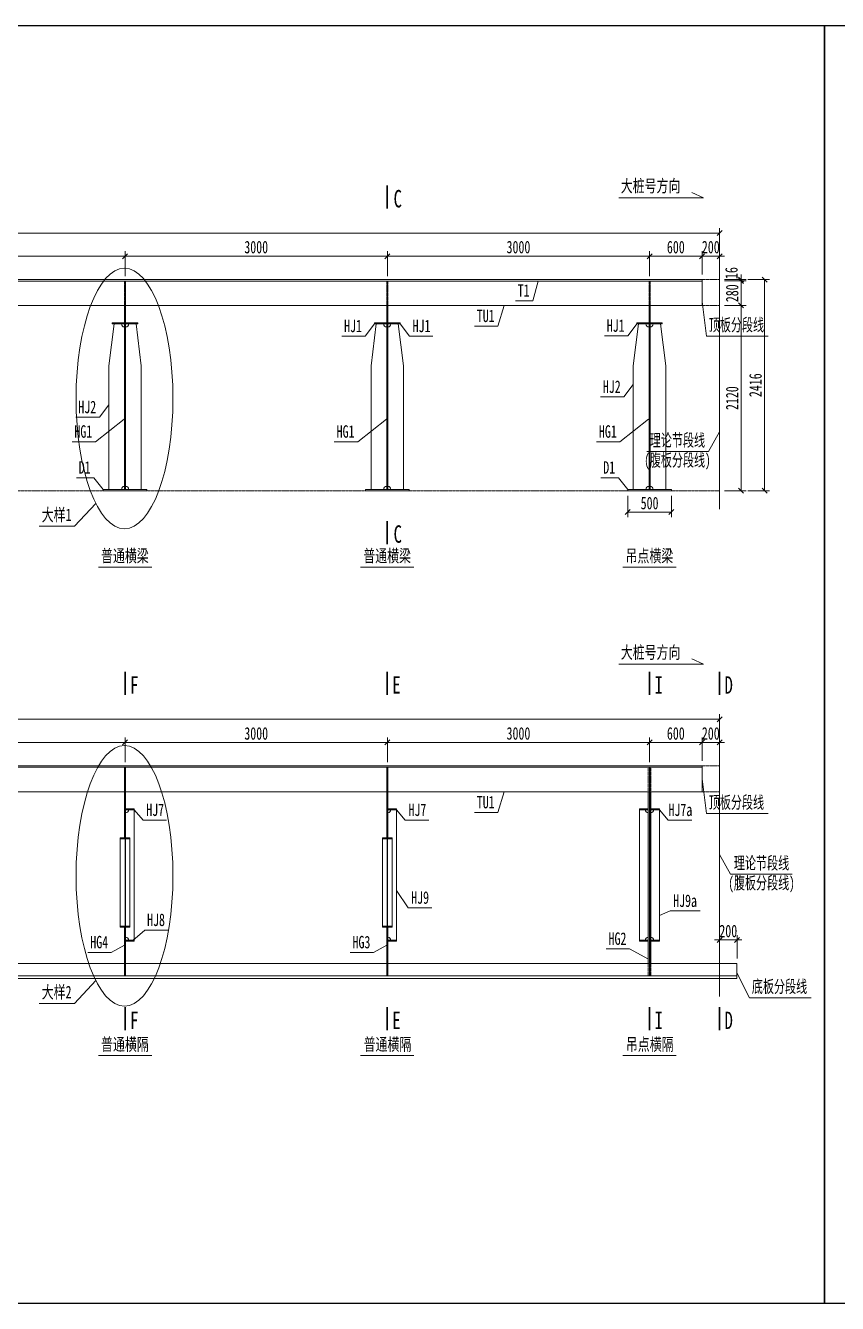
# Model space of a CAD drawing. Header units: millimetres. Extents: x 44597 to 300567, y -113054 to 73044.
# Drawn here: x 60429 to 69716, y -76511 to -61894 of the extents above; entities that cross this region are included whole.
import ezdxf
from ezdxf.enums import TextEntityAlignment as Align

# ---------------------------------------------------------------- set-up
doc = ezdxf.new("R2010")
doc.units = ezdxf.units.MM
doc.linetypes.add('CENTER2', pattern=[28.575, 19.05, -3.175, 3.175, -3.175])
doc.linetypes.add('DASHED', pattern=[0.75, 0.5, -0.25])
doc.layers.get('Defpoints').update_dxf_attribs({"color": 8})
for name, color, linetype, lineweight in [('中心线', 2, 'CENTER2', 15), ('文字', 7, 'Continuous', 15), ('粗线', 3, 'Continuous', 35), ('细实线', 4, 'Continuous', 15), ('虚线', 7, 'DASHED', 13), ('钢板细线', 6, 'Continuous', 15)]:
    doc.layers.add(name, color=color, linetype=linetype, lineweight=lineweight)
doc.styles.add('111', font='', dxfattribs={"width": 0.7})
doc.styles.add('BM_Dim', font='', dxfattribs={"width": 0.85})
doc.styles.get('111').set_extended_font_data('仿宋_GB2312')
doc.styles.get('BM_Dim').set_extended_font_data('仿宋_GB2312')
doc.dimstyles.new('200', dxfattribs={"dimscale": 0, "dimtxt": 2.5, "dimasz": 1, "dimexe": 1, "dimexo": 1, "dimgap": 0.6, "dimtad": 1, "dimdec": 0, "dimdsep": 46, "dimtxsty": '111', "dimblk": 'OBLIQUE', "dimcen": 0, "dimclrd": 4, "dimclre": 4, "dimclrt": 4, "dimadec": 1, "dimazin": 2, "dimtfac": 1, "dimtdec": 0, "dimtix": 1, "dimtmove": 2, "dimatfit": 3, "dimfxl": 4, "dimfxlon": 1, "dimtolj": 1, "dimlwd": -1, "dimlwe": -1, "dimarcsym": 0})

# ---------------------------------------------------------------- blocks, each defined once
blk = doc.blocks.new('普通横隔立面')
at = {"layer": 'Defpoints'}
for p, q in [((56843, -62754), (56843, -65138)), ((56737, -63234), (56837, -63234)), ((56737, -64737), (56837, -64737))]:
    blk.add_line(p, q, dxfattribs=at)
at = {"layer": '虚线', "ltscale": 2}
for p, q in [((56837, -63034), (56837, -62754)), ((56849, -63034), (56849, -62754)), ((56837, -64998), (56837, -65138)), ((56837, -64998), (56837, -65138)), ((56849, -64998), (56849, -65138)), ((56849, -64998), (56849, -65138))]:
    blk.add_line(p, q, dxfattribs=at)
at = {"layer": '钢板细线'}
for p, q in [((56837, -63034), (56837, -63561)), ((56849, -63034), (56849, -63561)), ((56737, -63229), (56837, -63229)), ((56737, -63229), (56737, -63239)), ((56737, -63239), (56837, -63239)), ((56737, -63239), (56737, -64732)), ((56788, -63561), (56898, -63561)), ((56788, -63561), (56788, -64581)), ((56788, -63571), (56898, -63571)), ((56898, -63561), (56898, -64581)), ((56788, -64571), (56898, -64571)), ((56788, -64581), (56898, -64581)), ((56837, -64581), (56837, -64998)), ((56849, -64581), (56849, -64998)), ((56737, -64732), (56837, -64732)), ((56737, -64732), (56737, -64742)), ((56737, -64742), (56837, -64742))]:
    blk.add_line(p, q, dxfattribs=at)
for centre, start, end in [((56837, -63239), 180, 270), ((56837, -64732), 90, 180)]:
    blk.add_arc(centre, 35, start, end, dxfattribs=at)
blk = doc.blocks.new('_Oblique')
at = {"color": 0, "linetype": 'ByBlock', "lineweight": -2}
blk.add_line((-0.5, -0.5), (0.5, 0.5), dxfattribs=at)
blk = doc.blocks.new('*D533')
at = {"layer": 'Defpoints', "color": 0, "transparency": 16777216}
for p in [(67567, -64532), (67567, -64816), (68167, -64800)]:
    blk.add_point(p, dxfattribs=at)
at = {"layer": '细实线', "color": 4, "transparency": 16777216}
for p, q in [((67567, -64759), (67567, -64474)), ((68167, -64532), (67567, -64532)), ((68167, -64743), (68167, -64474))]:
    blk.add_line(p, q, dxfattribs=at)
at = {"layer": '细实线', "color": 4, "transparency": 16777216, "xscale": 57.14285714285715, "yscale": 57.14285714285715, "zscale": 57.14285714285715, "rotation": 180}
blk.add_blockref('_Oblique', (67567, -64532), dxfattribs=at)
at = {"layer": '细实线', "color": 4, "transparency": 16777216, "xscale": 57.14285714285715, "yscale": 57.14285714285715, "zscale": 57.14285714285715}
blk.add_blockref('_Oblique', (68167, -64532), dxfattribs=at)
at = {"layer": '细实线', "color": 4, "transparency": 16777216, "insert": (67867, -64429), "char_height": 142.9, "attachment_point": 5, "style": '111'}
blk.add_mtext('\\A1;600', dxfattribs=at)
blk = doc.blocks.new('*D534')
at = {"layer": 'Defpoints', "color": 0, "transparency": 16777216}
for p in [(64567, -64532), (64567, -64816), (67567, -64816)]:
    blk.add_point(p, dxfattribs=at)
at = {"layer": '细实线', "color": 4, "transparency": 16777216}
for p, q in [((64567, -64759), (64567, -64474)), ((67567, -64532), (64567, -64532)), ((67567, -64759), (67567, -64474))]:
    blk.add_line(p, q, dxfattribs=at)
at = {"layer": '细实线', "color": 4, "transparency": 16777216, "xscale": 57.14285714285715, "yscale": 57.14285714285715, "zscale": 57.14285714285715, "rotation": 180}
blk.add_blockref('_Oblique', (64567, -64532), dxfattribs=at)
at = {"layer": '细实线', "color": 4, "transparency": 16777216, "xscale": 57.14285714285715, "yscale": 57.14285714285715, "zscale": 57.14285714285715}
blk.add_blockref('_Oblique', (67567, -64532), dxfattribs=at)
at = {"layer": '细实线', "color": 4, "transparency": 16777216, "insert": (66067, -64429), "char_height": 142.9, "attachment_point": 5, "style": '111'}
blk.add_mtext('\\A1;3000', dxfattribs=at)
blk = doc.blocks.new('*D535')
at = {"layer": 'Defpoints', "color": 0, "transparency": 16777216}
for p in [(61567, -64532), (61567, -64816), (64567, -64816)]:
    blk.add_point(p, dxfattribs=at)
at = {"layer": '细实线', "color": 4, "transparency": 16777216}
for p, q in [((61567, -64759), (61567, -64474)), ((64567, -64532), (61567, -64532)), ((64567, -64759), (64567, -64474))]:
    blk.add_line(p, q, dxfattribs=at)
at = {"layer": '细实线', "color": 4, "transparency": 16777216, "xscale": 57.14285714285715, "yscale": 57.14285714285715, "zscale": 57.14285714285715, "rotation": 180}
blk.add_blockref('_Oblique', (61567, -64532), dxfattribs=at)
at = {"layer": '细实线', "color": 4, "transparency": 16777216, "xscale": 57.14285714285715, "yscale": 57.14285714285715, "zscale": 57.14285714285715}
blk.add_blockref('_Oblique', (64567, -64532), dxfattribs=at)
at = {"layer": '细实线', "color": 4, "transparency": 16777216, "insert": (63067, -64429), "char_height": 142.9, "attachment_point": 5, "style": '111'}
blk.add_mtext('\\A1;3000', dxfattribs=at)
blk = doc.blocks.new('*D536')
at = {"layer": 'Defpoints', "color": 0, "transparency": 16777216}
for p in [(58567, -64532), (58567, -64816), (61567, -64816)]:
    blk.add_point(p, dxfattribs=at)
at = {"layer": '细实线', "color": 4, "transparency": 16777216}
for p, q in [((58567, -64759), (58567, -64474)), ((61567, -64532), (58567, -64532)), ((61567, -64759), (61567, -64474))]:
    blk.add_line(p, q, dxfattribs=at)
at = {"layer": '细实线', "color": 4, "transparency": 16777216, "xscale": 57.14285714285715, "yscale": 57.14285714285715, "zscale": 57.14285714285715, "rotation": 180}
blk.add_blockref('_Oblique', (58567, -64532), dxfattribs=at)
at = {"layer": '细实线', "color": 4, "transparency": 16777216, "xscale": 57.14285714285715, "yscale": 57.14285714285715, "zscale": 57.14285714285715}
blk.add_blockref('_Oblique', (61567, -64532), dxfattribs=at)
at = {"layer": '细实线', "color": 4, "transparency": 16777216, "insert": (60067, -64429), "char_height": 142.9, "attachment_point": 5, "style": '111'}
blk.add_mtext('\\A1;3000', dxfattribs=at)
blk = doc.blocks.new('*D540')
at = {"layer": 'Defpoints', "color": 0, "transparency": 16777216}
for p in [(48767, -64267), (48767, -64552), (68367, -64536)]:
    blk.add_point(p, dxfattribs=at)
at = {"layer": '细实线', "color": 4, "transparency": 16777216}
for p, q in [((48767, -64494), (48767, -64210)), ((68367, -64267), (48767, -64267)), ((68367, -64478), (68367, -64210))]:
    blk.add_line(p, q, dxfattribs=at)
at = {"layer": '细实线', "color": 4, "transparency": 16777216, "xscale": 57.14285714285715, "yscale": 57.14285714285715, "zscale": 57.14285714285715, "rotation": 180}
blk.add_blockref('_Oblique', (48767, -64267), dxfattribs=at)
at = {"layer": '细实线', "color": 4, "transparency": 16777216, "xscale": 57.14285714285715, "yscale": 57.14285714285715, "zscale": 57.14285714285715}
blk.add_blockref('_Oblique', (68367, -64267), dxfattribs=at)
at = {"layer": '细实线', "color": 4, "transparency": 16777216, "insert": (58567, -64165), "char_height": 142.9, "attachment_point": 5, "style": '111'}
blk.add_mtext('\\A1;19600', dxfattribs=at)
blk = doc.blocks.new('*D541')
at = {"layer": 'Defpoints', "color": 0, "transparency": 16777216}
for p in [(67567, -70094), (67567, -70379), (68167, -70363)]:
    blk.add_point(p, dxfattribs=at)
at = {"layer": '细实线', "color": 4, "transparency": 16777216}
for p, q in [((67567, -70321), (67567, -70037)), ((68167, -70094), (67567, -70094)), ((68167, -70305), (68167, -70037))]:
    blk.add_line(p, q, dxfattribs=at)
at = {"layer": '细实线', "color": 4, "transparency": 16777216, "xscale": 57.14285714285715, "yscale": 57.14285714285715, "zscale": 57.14285714285715, "rotation": 180}
blk.add_blockref('_Oblique', (67567, -70094), dxfattribs=at)
at = {"layer": '细实线', "color": 4, "transparency": 16777216, "xscale": 57.14285714285715, "yscale": 57.14285714285715, "zscale": 57.14285714285715}
blk.add_blockref('_Oblique', (68167, -70094), dxfattribs=at)
at = {"layer": '细实线', "color": 4, "transparency": 16777216, "insert": (67867, -69992), "char_height": 142.9, "attachment_point": 5, "style": '111'}
blk.add_mtext('\\A1;600', dxfattribs=at)
blk = doc.blocks.new('*D542')
at = {"layer": 'Defpoints', "color": 0, "transparency": 16777216}
for p in [(64567, -70094), (64567, -70379), (67567, -70379)]:
    blk.add_point(p, dxfattribs=at)
at = {"layer": '细实线', "color": 4, "transparency": 16777216}
for p, q in [((64567, -70321), (64567, -70037)), ((67567, -70094), (64567, -70094)), ((67567, -70321), (67567, -70037))]:
    blk.add_line(p, q, dxfattribs=at)
at = {"layer": '细实线', "color": 4, "transparency": 16777216, "xscale": 57.14285714285715, "yscale": 57.14285714285715, "zscale": 57.14285714285715, "rotation": 180}
blk.add_blockref('_Oblique', (64567, -70094), dxfattribs=at)
at = {"layer": '细实线', "color": 4, "transparency": 16777216, "xscale": 57.14285714285715, "yscale": 57.14285714285715, "zscale": 57.14285714285715}
blk.add_blockref('_Oblique', (67567, -70094), dxfattribs=at)
at = {"layer": '细实线', "color": 4, "transparency": 16777216, "insert": (66067, -69992), "char_height": 142.9, "attachment_point": 5, "style": '111'}
blk.add_mtext('\\A1;3000', dxfattribs=at)
blk = doc.blocks.new('*D543')
at = {"layer": 'Defpoints', "color": 0, "transparency": 16777216}
for p in [(61567, -70094), (61567, -70379), (64567, -70379)]:
    blk.add_point(p, dxfattribs=at)
at = {"layer": '细实线', "color": 4, "transparency": 16777216}
for p, q in [((61567, -70321), (61567, -70037)), ((64567, -70094), (61567, -70094)), ((64567, -70321), (64567, -70037))]:
    blk.add_line(p, q, dxfattribs=at)
at = {"layer": '细实线', "color": 4, "transparency": 16777216, "xscale": 57.14285714285715, "yscale": 57.14285714285715, "zscale": 57.14285714285715, "rotation": 180}
blk.add_blockref('_Oblique', (61567, -70094), dxfattribs=at)
at = {"layer": '细实线', "color": 4, "transparency": 16777216, "xscale": 57.14285714285715, "yscale": 57.14285714285715, "zscale": 57.14285714285715}
blk.add_blockref('_Oblique', (64567, -70094), dxfattribs=at)
at = {"layer": '细实线', "color": 4, "transparency": 16777216, "insert": (63067, -69992), "char_height": 142.9, "attachment_point": 5, "style": '111'}
blk.add_mtext('\\A1;3000', dxfattribs=at)
blk = doc.blocks.new('*D544')
at = {"layer": 'Defpoints', "color": 0, "transparency": 16777216}
for p in [(58567, -70094), (58567, -70379), (61567, -70379)]:
    blk.add_point(p, dxfattribs=at)
at = {"layer": '细实线', "color": 4, "transparency": 16777216}
for p, q in [((58567, -70321), (58567, -70037)), ((61567, -70094), (58567, -70094)), ((61567, -70321), (61567, -70037))]:
    blk.add_line(p, q, dxfattribs=at)
at = {"layer": '细实线', "color": 4, "transparency": 16777216, "xscale": 57.14285714285715, "yscale": 57.14285714285715, "zscale": 57.14285714285715, "rotation": 180}
blk.add_blockref('_Oblique', (58567, -70094), dxfattribs=at)
at = {"layer": '细实线', "color": 4, "transparency": 16777216, "xscale": 57.14285714285715, "yscale": 57.14285714285715, "zscale": 57.14285714285715}
blk.add_blockref('_Oblique', (61567, -70094), dxfattribs=at)
at = {"layer": '细实线', "color": 4, "transparency": 16777216, "insert": (60067, -69992), "char_height": 142.9, "attachment_point": 5, "style": '111'}
blk.add_mtext('\\A1;3000', dxfattribs=at)
blk = doc.blocks.new('*D548')
at = {"layer": 'Defpoints', "color": 0, "transparency": 16777216}
for p in [(48767, -69829), (48767, -70114), (68367, -70098)]:
    blk.add_point(p, dxfattribs=at)
at = {"layer": '细实线', "color": 4, "transparency": 16777216}
for p, q in [((48767, -70057), (48767, -69772)), ((68367, -69829), (48767, -69829)), ((68367, -70041), (68367, -69772))]:
    blk.add_line(p, q, dxfattribs=at)
at = {"layer": '细实线', "color": 4, "transparency": 16777216, "xscale": 57.14285714285715, "yscale": 57.14285714285715, "zscale": 57.14285714285715, "rotation": 180}
blk.add_blockref('_Oblique', (48767, -69829), dxfattribs=at)
at = {"layer": '细实线', "color": 4, "transparency": 16777216, "xscale": 57.14285714285715, "yscale": 57.14285714285715, "zscale": 57.14285714285715}
blk.add_blockref('_Oblique', (68367, -69829), dxfattribs=at)
at = {"layer": '细实线', "color": 4, "transparency": 16777216, "insert": (58567, -69727), "char_height": 142.9, "attachment_point": 5, "style": '111'}
blk.add_mtext('\\A1;19600', dxfattribs=at)
blk = doc.blocks.new('*D549')
at = {"layer": 'Defpoints', "color": 0, "transparency": 16777216}
for p in [(68367, -64816), (68614, -64816), (68367, -65096)]:
    blk.add_point(p, dxfattribs=at)
at = {"layer": '细实线', "color": 4, "transparency": 16777216}
for p, q in [((68424, -64816), (68671, -64816)), ((68614, -65096), (68614, -64816)), ((68424, -65096), (68671, -65096))]:
    blk.add_line(p, q, dxfattribs=at)
at = {"layer": '细实线', "color": 4, "transparency": 16777216, "xscale": 57.14285714285715, "yscale": 57.14285714285715, "zscale": 57.14285714285715}
for p, rotation in [((68614, -64816), 90), ((68614, -65096), 270)]:
    blk.add_blockref('_Oblique', p, dxfattribs=dict(at, rotation=rotation))
at = {"layer": '细实线', "color": 4, "transparency": 16777216, "insert": (68512, -64956), "char_height": 142.9, "attachment_point": 5, "rotation": 90, "style": '111'}
blk.add_mtext('\\A1;280', dxfattribs=at)
blk = doc.blocks.new('*D550')
at = {"layer": 'Defpoints', "color": 0, "transparency": 16777216}
for p in [(68367, -64800), (68367, -64816), (68614, -64800)]:
    blk.add_point(p, dxfattribs=at)
at = {"layer": '细实线', "color": 4, "transparency": 16777216}
for p, q in [((68614, -64800), (68614, -64743)), ((68424, -64800), (68671, -64800)), ((68424, -64816), (68671, -64816)), ((68614, -64816), (68614, -64800)), ((68614, -64816), (68614, -64873))]:
    blk.add_line(p, q, dxfattribs=at)
at = {"layer": '细实线', "color": 4, "transparency": 16777216, "xscale": 57.14285714285715, "yscale": 57.14285714285715, "zscale": 57.14285714285715}
for p, rotation in [((68614, -64800), 270), ((68614, -64816), 90)]:
    blk.add_blockref('_Oblique', p, dxfattribs=dict(at, rotation=rotation))
at = {"layer": '细实线', "color": 4, "transparency": 16777216, "insert": (68504, -64725), "char_height": 142.9, "attachment_point": 5, "rotation": 90, "style": '111'}
blk.add_mtext('\\A1;16', dxfattribs=at)
blk = doc.blocks.new('*D551')
at = {"layer": 'Defpoints', "color": 0, "transparency": 16777216}
for p in [(68367, -65096), (68614, -65096), (68367, -67216)]:
    blk.add_point(p, dxfattribs=at)
at = {"layer": '细实线', "color": 4, "transparency": 16777216}
for p, q in [((68424, -65096), (68671, -65096)), ((68614, -67216), (68614, -65096)), ((68424, -67216), (68671, -67216))]:
    blk.add_line(p, q, dxfattribs=at)
at = {"layer": '细实线', "color": 4, "transparency": 16777216, "xscale": 57.14285714285715, "yscale": 57.14285714285715, "zscale": 57.14285714285715}
for p, rotation in [((68614, -65096), 90), ((68614, -67216), 270)]:
    blk.add_blockref('_Oblique', p, dxfattribs=dict(at, rotation=rotation))
at = {"layer": '细实线', "color": 4, "transparency": 16777216, "insert": (68512, -66156), "char_height": 142.9, "attachment_point": 5, "rotation": 90, "style": '111'}
blk.add_mtext('\\A1;2120', dxfattribs=at)
blk = doc.blocks.new('*D552')
at = {"layer": 'Defpoints', "color": 0, "transparency": 16777216}
for p in [(68634, -64800), (68882, -64800), (68634, -67216)]:
    blk.add_point(p, dxfattribs=at)
at = {"layer": '细实线', "color": 4, "transparency": 16777216}
for p, q in [((68692, -64800), (68939, -64800)), ((68882, -67216), (68882, -64800)), ((68692, -67216), (68939, -67216))]:
    blk.add_line(p, q, dxfattribs=at)
at = {"layer": '细实线', "color": 4, "transparency": 16777216, "xscale": 57.14285714285715, "yscale": 57.14285714285715, "zscale": 57.14285714285715}
for p, rotation in [((68882, -64800), 90), ((68882, -67216), 270)]:
    blk.add_blockref('_Oblique', p, dxfattribs=dict(at, rotation=rotation))
at = {"layer": '细实线', "color": 4, "transparency": 16777216, "insert": (68779, -66008), "char_height": 142.9, "attachment_point": 5, "rotation": 90, "style": '111'}
blk.add_mtext('\\A1;2416', dxfattribs=at)
blk = doc.blocks.new('*D553')
at = {"layer": 'Defpoints', "color": 0, "transparency": 16777216}
for p in [(67317, -67216), (67817, -67216), (67317, -67459)]:
    blk.add_point(p, dxfattribs=at)
at = {"layer": '细实线', "color": 4, "transparency": 16777216}
for p, q in [((67317, -67273), (67317, -67516)), ((67817, -67273), (67817, -67516)), ((67817, -67459), (67317, -67459))]:
    blk.add_line(p, q, dxfattribs=at)
at = {"layer": '细实线', "color": 4, "transparency": 16777216, "xscale": 57.14285714285715, "yscale": 57.14285714285715, "zscale": 57.14285714285715, "rotation": 180}
blk.add_blockref('_Oblique', (67317, -67459), dxfattribs=at)
at = {"layer": '细实线', "color": 4, "transparency": 16777216, "xscale": 57.14285714285715, "yscale": 57.14285714285715, "zscale": 57.14285714285715}
blk.add_blockref('_Oblique', (67817, -67459), dxfattribs=at)
at = {"layer": '细实线', "color": 4, "transparency": 16777216, "insert": (67567, -67357), "char_height": 142.9, "attachment_point": 5, "style": '111'}
blk.add_mtext('\\A1;500', dxfattribs=at)
blk = doc.blocks.new('*D557')
at = {"layer": 'Defpoints', "color": 0, "transparency": 16777216}
for p in [(68167, -64532), (68167, -64800), (68367, -64800)]:
    blk.add_point(p, dxfattribs=at)
at = {"layer": '细实线', "color": 4, "transparency": 16777216}
for p, q in [((68167, -64532), (68109, -64532)), ((68167, -64743), (68167, -64474)), ((68367, -64532), (68167, -64532)), ((68367, -64743), (68367, -64474)), ((68367, -64532), (68424, -64532))]:
    blk.add_line(p, q, dxfattribs=at)
at = {"layer": '细实线', "color": 4, "transparency": 16777216, "xscale": 57.14285714285715, "yscale": 57.14285714285715, "zscale": 57.14285714285715}
blk.add_blockref('_Oblique', (68167, -64532), dxfattribs=at)
at = {"layer": '细实线', "color": 4, "transparency": 16777216, "xscale": 57.14285714285715, "yscale": 57.14285714285715, "zscale": 57.14285714285715, "rotation": 180}
blk.add_blockref('_Oblique', (68367, -64532), dxfattribs=at)
at = {"layer": '细实线', "color": 4, "transparency": 16777216, "insert": (68267, -64429), "char_height": 142.9, "attachment_point": 5, "style": '111'}
blk.add_mtext('\\A1;200', dxfattribs=at)
blk = doc.blocks.new('*D559')
at = {"layer": 'Defpoints', "color": 0, "transparency": 16777216}
for p in [(68167, -70094), (68167, -70363), (68367, -70363)]:
    blk.add_point(p, dxfattribs=at)
at = {"layer": '细实线', "color": 4, "transparency": 16777216}
for p, q in [((68167, -70094), (68109, -70094)), ((68167, -70305), (68167, -70037)), ((68367, -70094), (68167, -70094)), ((68367, -70305), (68367, -70037)), ((68367, -70094), (68424, -70094))]:
    blk.add_line(p, q, dxfattribs=at)
at = {"layer": '细实线', "color": 4, "transparency": 16777216, "xscale": 57.14285714285715, "yscale": 57.14285714285715, "zscale": 57.14285714285715}
blk.add_blockref('_Oblique', (68167, -70094), dxfattribs=at)
at = {"layer": '细实线', "color": 4, "transparency": 16777216, "xscale": 57.14285714285715, "yscale": 57.14285714285715, "zscale": 57.14285714285715, "rotation": 180}
blk.add_blockref('_Oblique', (68367, -70094), dxfattribs=at)
at = {"layer": '细实线', "color": 4, "transparency": 16777216, "insert": (68267, -69992), "char_height": 142.9, "attachment_point": 5, "style": '111'}
blk.add_mtext('\\A1;200', dxfattribs=at)
blk = doc.blocks.new('*D560')
at = {"layer": 'Defpoints', "color": 0, "transparency": 16777216}
for p in [(68367, -72354), (68367, -72623), (68567, -72623)]:
    blk.add_point(p, dxfattribs=at)
at = {"layer": '细实线', "color": 4, "transparency": 16777216}
for p, q in [((68367, -72354), (68309, -72354)), ((68367, -72565), (68367, -72297)), ((68567, -72354), (68367, -72354)), ((68567, -72565), (68567, -72297)), ((68567, -72354), (68624, -72354))]:
    blk.add_line(p, q, dxfattribs=at)
at = {"layer": '细实线', "color": 4, "transparency": 16777216, "xscale": 57.14285714285715, "yscale": 57.14285714285715, "zscale": 57.14285714285715}
blk.add_blockref('_Oblique', (68367, -72354), dxfattribs=at)
at = {"layer": '细实线', "color": 4, "transparency": 16777216, "xscale": 57.14285714285715, "yscale": 57.14285714285715, "zscale": 57.14285714285715, "rotation": 180}
blk.add_blockref('_Oblique', (68567, -72354), dxfattribs=at)
at = {"layer": '细实线', "color": 4, "transparency": 16777216, "insert": (68467, -72252), "char_height": 142.9, "attachment_point": 5, "style": '111'}
blk.add_mtext('\\A1;200', dxfattribs=at)

msp = doc.modelspace()

# ---------------------------------------------------------------- linework, layer by layer
at = {"layer": 'Defpoints'}
for p, q in [((61566.6, -64816.3), (61566.6, -67200.3)), ((64566.6, -64816.3), (64566.6, -67200.3)), ((67566.6, -64816.3), (67566.6, -67200.3)), ((61560.6, -65300.3), (61420.6, -65300.3)), ((61712.6, -65300.3), (61572.6, -65300.3)), ((64560.6, -65300.3), (64420.6, -65300.3)), ((64712.6, -65300.3), (64572.6, -65300.3)), ((67560.6, -65300.3), (67420.6, -65300.3)), ((67712.6, -65300.3), (67572.6, -65300.3)), ((67566.6, -70378.6), (67566.6, -72762.6)), ((67452.6, -70858.6), (67552.6, -70858.6)), ((67680.6, -70858.6), (67580.6, -70858.6)), ((67452.6, -72361.6), (67552.6, -72361.6)), ((67680.6, -72361.6), (67580.6, -72361.6))]:
    msp.add_line(p, q, dxfattribs=at)
for points in [[(47566.6, -61894.1), (69566.6, -61894.1), (69566.6, -76511.3), (47566.6, -76511.3)], [(69566.6, -61894.1), (91566.6, -61894.1), (91566.6, -76511.3), (69566.6, -76511.3)]]:
    msp.add_lwpolyline(points, close=True, dxfattribs=at)
at = {"layer": '中心线', "ltscale": 0.3}
for p, q in [((68366.6, -64720.9), (68366.6, -67426.1)), ((68366.6, -70295.2), (68366.6, -73000.5))]:
    msp.add_line(p, q, dxfattribs=at)
at = {"layer": '粗线'}
for p, q in [((64566.6, -63988.6), (64566.6, -63725.3)), ((64566.6, -67824.8), (64566.6, -67561.5)), ((61566.6, -69550.9), (61566.6, -69287.6)), ((64566.6, -69550.9), (64566.6, -69287.6)), ((67566.6, -69550.9), (67566.6, -69287.6)), ((68366.6, -69550.9), (68366.6, -69287.6)), ((61566.6, -73387.1), (61566.6, -73123.8)), ((64566.6, -73387.1), (64566.6, -73123.8)), ((67566.6, -73387.1), (67566.6, -73123.8)), ((68366.6, -73387.1), (68366.6, -73123.8))]:
    msp.add_line(p, q, dxfattribs=at)
at = {"layer": '细实线'}
for p, q in [((68184, -63864.7), (67215.1, -63864.7)), ((68048.8, -63802.4), (68184, -63864.7)), ((66231.4, -65042), (66293.4, -64816.3)), ((66231.4, -65042), (66031.8, -65042)), ((65831.8, -65331.5), (65902.6, -65096.3)), ((68217.1, -65447), (68166.6, -65049)), ((64312.8, -65446.9), (64420.6, -65306.3)), ((64820.3, -65446.9), (64712.6, -65306.3)), ((65831.8, -65331.5), (65563.1, -65331.5)), ((67317.8, -65443), (67425.6, -65302.3)), ((64312.8, -65446.9), (64045.2, -65446.9)), ((64820.3, -65446.9), (65087.9, -65446.9)), ((67317.8, -65443), (67050.2, -65443)), ((68922.8, -65447), (68217.1, -65447)), ((67272.8, -66142.5), (67380.6, -66001.8)), ((67272.8, -66142.5), (67005.2, -66142.5)), ((61272.8, -66373.9), (61380.6, -66233.3)), ((61272.8, -66373.9), (61005.2, -66373.9)), ((61227.7, -66654.5), (61555.6, -66397.1)), ((64227.7, -66654.5), (64555.6, -66397.1)), ((67227.7, -66654.5), (67555.6, -66397.1)), ((68242.1, -66766.2), (68366.6, -66540.2)), ((61227.7, -66654.5), (60960.1, -66654.5)), ((64227.7, -66654.5), (63960.1, -66654.5)), ((67227.7, -66654.5), (66960.1, -66654.5)), ((68242.1, -66766.2), (67536.3, -66766.2)), ((61209.7, -67065.8), (61010.1, -67065.8)), ((61209.7, -67065.8), (61316.6, -67200.3)), ((67209.7, -67065.8), (67010.1, -67065.8)), ((67209.7, -67065.8), (67316.6, -67200.3)), ((60987.4, -67620.3), (61231.9, -67360.1)), ((60987.4, -67620.3), (60585.7, -67620.3)), ((61871.7, -68089.9), (61261.4, -68089.9)), ((64871.7, -68089.9), (64261.4, -68089.9)), ((67871.7, -68089.9), (67261.4, -68089.9)), ((68048.8, -69137.8), (68184, -69200.1)), ((68184, -69200.1), (67215.1, -69200.1)), ((68217.1, -70908.6), (68166.6, -70510.6)), ((65831.8, -70893.8), (65902.6, -70658.6)), ((61772, -70981.6), (61672.6, -70863.6)), ((64772, -70981.6), (64672.6, -70863.6)), ((67780, -70981.6), (67680.6, -70863.6)), ((61772, -70981.6), (62040.8, -70981.6)), ((64772, -70981.6), (65040.8, -70981.6)), ((65831.8, -70893.8), (65563.1, -70893.8)), ((67780, -70981.6), (68048.8, -70981.6)), ((68922.8, -70908.6), (68217.1, -70908.6)), ((68491, -71602.6), (68366.6, -71376.6)), ((68491, -71602.6), (69196.8, -71602.6)), ((64803.5, -71985.8), (64672.6, -71789.1)), ((65074.9, -71985.8), (64803.5, -71985.8)), ((67800.8, -72021.8), (67680.6, -72075.2)), ((68145.8, -72021.8), (67800.8, -72021.8)), ((61791.6, -72240.2), (61657.5, -72361.2)), ((62060.4, -72240.2), (61791.6, -72240.2)), ((61409.4, -72495.2), (61141.7, -72495.2)), ((61409.4, -72495.2), (61560.6, -72414.6)), ((64409.4, -72495.2), (64141.7, -72495.2)), ((64409.4, -72495.2), (64560.6, -72414.6)), ((67338.2, -72455.5), (67070.6, -72455.5)), ((67338.2, -72455.5), (67554.6, -72574.6)), ((68709.9, -73015.5), (68566.6, -72727.7)), ((60987.4, -73079.2), (61231.9, -72819)), ((60987.4, -73079.2), (60585.7, -73079.2)), ((69415.6, -73015.5), (68709.9, -73015.5)), ((61871.7, -73676.9), (61261.4, -73676.9)), ((64261.4, -73676.9), (64871.7, -73676.9)), ((67261.4, -73676.9), (67871.7, -73676.9))]:
    msp.add_line(p, q, dxfattribs=at)
at = {"layer": '细实线', "extrusion": (0, 0, -1)}
for centre in [(61560.6, -66160.7), (61560.6, -71619.5)]:
    msp.add_ellipse(centre, major_axis=(0, -1489.7), ratio=0.3719718, dxfattribs=at)
at = {"layer": '虚线', "ltscale": 4}
for p, q in [((61560.6, -65096.3), (61560.6, -64816.3)), ((61572.6, -65096.3), (61572.6, -64816.3)), ((64560.6, -65096.3), (64560.6, -64816.3)), ((64572.6, -65096.3), (64572.6, -64816.3)), ((67560.6, -65096.3), (67560.6, -64816.3)), ((67572.6, -65096.3), (67572.6, -64816.3)), ((68166.6, -64800.3), (68366.6, -64800.3)), ((68166.6, -65096.3), (68366.6, -65096.3)), ((61316.6, -67216.3), (58819.9, -67216.3)), ((64316.6, -67216.3), (61819.9, -67216.3)), ((67316.6, -67216.3), (64819.9, -67216.3)), ((67816.6, -67216.3), (68366.6, -67216.3)), ((67552.6, -70658.6), (67552.6, -70378.6)), ((67580.6, -70658.6), (67580.6, -70378.6)), ((68166.6, -70362.6), (68366.6, -70362.6)), ((68166.6, -70658.6), (68366.6, -70658.6)), ((67552.6, -72622.6), (67552.6, -72762.6)), ((67580.6, -72622.6), (67580.6, -72762.6)), ((67580.6, -72622.6), (67580.6, -72762.6))]:
    msp.add_line(p, q, dxfattribs=at)
at = {"layer": '钢板细线'}
for p, q in [((68166.6, -64800.3), (48566.6, -64800.3)), ((68166.6, -64816.3), (48566.6, -64816.3)), ((68166.6, -64800.3), (68166.6, -65096.3)), ((68166.6, -65096.3), (48566.6, -65096.3)), ((61560.6, -65096.3), (61560.6, -67200.3)), ((61572.6, -65096.3), (61572.6, -67200.3)), ((64560.6, -65096.3), (64560.6, -67200.3)), ((64572.6, -65096.3), (64572.6, -67200.3)), ((67560.6, -65096.3), (67560.6, -67200.3)), ((67572.6, -65096.3), (67572.6, -67200.3)), ((61380.6, -65786.3), (61440.6, -65306.3)), ((61560.6, -65294.3), (61420.6, -65294.3)), ((61420.6, -65294.3), (61420.6, -65306.3)), ((61560.6, -65306.3), (61420.6, -65306.3)), ((61712.6, -65294.3), (61572.6, -65294.3)), ((61712.6, -65306.3), (61572.6, -65306.3)), ((61752.6, -65786.3), (61692.6, -65306.3)), ((61712.6, -65294.3), (61712.6, -65306.3)), ((64380.6, -65786.3), (64440.6, -65306.3)), ((64560.6, -65294.3), (64420.6, -65294.3)), ((64420.6, -65294.3), (64420.6, -65306.3)), ((64560.6, -65306.3), (64420.6, -65306.3)), ((64712.6, -65294.3), (64572.6, -65294.3)), ((64712.6, -65306.3), (64572.6, -65306.3)), ((64752.6, -65786.3), (64692.6, -65306.3)), ((64712.6, -65294.3), (64712.6, -65306.3)), ((67380.6, -65786.3), (67440.6, -65306.3)), ((67560.6, -65294.3), (67420.6, -65294.3)), ((67420.6, -65294.3), (67420.6, -65306.3)), ((67560.6, -65306.3), (67420.6, -65306.3)), ((67712.6, -65294.3), (67572.6, -65294.3)), ((67712.6, -65306.3), (67572.6, -65306.3)), ((67752.6, -65786.3), (67692.6, -65306.3)), ((67712.6, -65294.3), (67712.6, -65306.3)), ((61380.6, -65786.3), (61380.6, -67200.3)), ((61752.6, -65786.3), (61752.6, -67200.3)), ((64380.6, -65786.3), (64380.6, -67200.3)), ((64752.6, -65786.3), (64752.6, -67200.3)), ((67380.6, -65786.3), (67380.6, -67200.3)), ((67752.6, -65786.3), (67752.6, -67200.3)), ((61816.6, -67200.3), (61316.6, -67200.3)), ((61316.6, -67200.3), (61316.6, -67216.3)), ((61816.6, -67216.3), (61316.6, -67216.3)), ((61816.6, -67200.3), (61816.6, -67216.3)), ((64816.6, -67200.3), (64316.6, -67200.3)), ((64316.6, -67200.3), (64316.6, -67216.3)), ((64816.6, -67216.3), (64316.6, -67216.3)), ((64816.6, -67200.3), (64816.6, -67216.3)), ((67816.6, -67200.3), (67316.6, -67200.3)), ((67316.6, -67200.3), (67316.6, -67216.3)), ((67816.6, -67216.3), (67316.6, -67216.3)), ((67816.6, -67200.3), (67816.6, -67216.3)), ((68166.6, -70362.6), (48566.6, -70362.6)), ((68166.6, -70378.6), (48566.6, -70378.6)), ((68166.6, -70362.6), (68166.6, -70658.6)), ((68166.6, -70658.6), (48566.6, -70658.6)), ((67552.6, -70658.6), (67552.6, -72622.6)), ((67580.6, -70658.6), (67580.6, -72622.6)), ((67452.6, -70853.6), (67552.6, -70853.6)), ((67452.6, -70853.6), (67452.6, -70863.6)), ((67452.6, -70863.6), (67552.6, -70863.6)), ((67452.6, -70863.6), (67452.6, -72356.6)), ((67680.6, -70853.6), (67580.6, -70853.6)), ((67680.6, -70863.6), (67580.6, -70863.6)), ((67680.6, -70853.6), (67680.6, -70863.6)), ((67680.6, -70863.6), (67680.6, -72356.6)), ((67452.6, -72356.6), (67552.6, -72356.6)), ((67452.6, -72356.6), (67452.6, -72366.6)), ((67452.6, -72366.6), (67552.6, -72366.6)), ((67680.6, -72356.6), (67580.6, -72356.6)), ((67680.6, -72366.6), (67580.6, -72366.6)), ((67680.6, -72356.6), (67680.6, -72366.6)), ((68566.6, -72622.6), (48966.6, -72622.6)), ((68566.6, -72622.6), (68566.6, -72794.6)), ((68566.6, -72762.6), (48966.6, -72762.6)), ((68566.6, -72794.6), (48966.6, -72794.6))]:
    msp.add_line(p, q, dxfattribs=at)
for centre, start, end in [((61560.6, -65306.3), 180, 270), ((61572.6, -65306.3), 270, 0), ((64560.6, -65306.3), 180, 270), ((64572.6, -65306.3), 270, 0), ((67560.6, -65306.3), 180, 270), ((67572.6, -65306.3), 270, 0), ((61560.6, -67200.3), 90, 180), ((61572.6, -67200.3), 0, 90), ((64560.6, -67200.3), 90, 180), ((64572.6, -67200.3), 0, 90), ((67560.6, -67200.3), 90, 180), ((67572.6, -67200.3), 0, 90), ((67552.6, -70863.6), 180, 270), ((67580.6, -70863.6), 270, 0), ((67552.6, -72356.6), 90, 180), ((67580.6, -72356.6), 0, 90)]:
    msp.add_arc(centre, 35, start, end, dxfattribs=at)

# ---------------------------------------------------------------- block references
at = {"layer": '细实线', "xscale": -1}
for p in [(118409.6, -7625), (121409.6, -7625)]:
    msp.add_blockref('普通横隔立面', p, dxfattribs=at)

# ---------------------------------------------------------------- texts
at = {"layer": '文字', "style": 'BM_Dim'}
for s, height, width, p in [('大桩号方向', 142.85, 0.7, (67578.3, -63842.3)), ('T1', 142.86, 0.7, (66126.4, -65038.9)), ('TU1', 142.86, 0.7, (65692.3, -65328.4)), ('HJ1', 142.86, 0.7, (64174.4, -65443.9)), ('HJ1', 142.86, 0.7, (64958.7, -65443.9)), ('HJ1', 142.86, 0.7, (67179.4, -65439.9)), ('顶板分段线', 142.86, 0.65, (68560.4, -65431.5)), ('HJ2', 142.86, 0.7, (67134.4, -66139.4)), ('HJ2', 142.86, 0.7, (61134.4, -66370.9)), ('HG1', 142.86, 0.7, (61089.3, -66651.5)), ('HG1', 142.86, 0.7, (64089.3, -66651.5)), ('HG1', 142.86, 0.7, (67089.3, -66651.5)), ('理论节段线', 142.86, 0.65, (67885.7, -66750.6)), ('(腹板分段线)', 142.86, 0.65, (67885.7, -66978.8)), ('D1', 142.86, 0.7, (61104.8, -67062.8)), ('D1', 142.86, 0.7, (67104.8, -67062.8)), ('大样1', 142.86, 0.7, (60784.1, -67604.8)), ('普通横梁', 142.86, 0.7, (61564.7, -68074.3)), ('普通横梁', 142.86, 0.7, (64564.7, -68074.3)), ('吊点横梁', 142.86, 0.7, (67564.7, -68074.3)), ('大桩号方向', 142.85, 0.7, (67578.3, -69177.7)), ('TU1', 142.86, 0.7, (65692.3, -70890.8)), ('顶板分段线', 142.86, 0.65, (68560.4, -70893)), ('HJ7', 142.86, 0.7, (61911.5, -70978.6)), ('HJ7', 142.86, 0.7, (64911.5, -70978.6)), ('HJ7a', 142.86, 0.7, (67919.5, -70978.6)), ('理论节段线', 142.86, 0.65, (68847.4, -71587.1)), ('(腹板分段线)', 142.86, 0.65, (68847.4, -71815.2)), ('HJ9', 142.86, 0.7, (64941.9, -71982.7)), ('HJ9a', 142.86, 0.7, (67972.8, -72018.8)), ('HJ8', 142.86, 0.7, (61920.9, -72237.2)), ('HG4', 142.86, 0.7, (61270.9, -72492.1)), ('HG3', 142.86, 0.7, (64270.9, -72492.1)), ('HG2', 142.86, 0.7, (67199.8, -72452.4)), ('底板分段线', 142.86, 0.65, (69053.2, -73000)), ('大样2', 142.86, 0.7, (60784.1, -73063.7)), ('普通横隔', 142.86, 0.7, (61564.7, -73661.3)), ('普通横隔', 142.86, 0.7, (64568.5, -73661.3)), ('吊点横隔', 142.86, 0.7, (67568.5, -73661.3))]:
    msp.add_text(s, height=height, dxfattribs=dict(at, width=width)).set_placement(p, align=Align.BOTTOM_CENTER)
at = {"layer": '文字', "style": 'BM_Dim', "width": 0.7}
for s, p in [('C', (64686, -63974.3)), ('C', (64686, -67810.5)), ('F', (61672.3, -69536.6)), ('E', (64672.3, -69536.6)), ('I', (67672.3, -69536.6)), ('D', (68472.3, -69536.6)), ('F', (61672.3, -73372.8)), ('E', (64672.3, -73372.8)), ('I', (67672.3, -73372.8)), ('D', (68472.3, -73372.8))]:
    msp.add_text(s, height=200, dxfattribs=at).set_placement(p, align=Align.CENTER)

# ---------------------------------------------------------------- dimensions: what is measured, and where the dimension line sits
at = {"layer": '细实线'}
for base, p1, p2, angle, override, picture, middle in [((48766.6, -64267), (68366.6, -64535.6), (48766.6, -64551.6), 180, {"dimscale": 57.142857}, '*D540', (58566.6, -64164.7)), ((58566.6, -64531.6), (61566.6, -64816.3), (58566.6, -64816.3), 180, {"dimscale": 57.142857}, '*D536', (60066.6, -64429.3)), ((61566.6, -64531.6), (64566.6, -64816.3), (61566.6, -64816.3), 180, {"dimscale": 57.142857}, '*D535', (63066.6, -64429.3)), ((64566.6, -64531.6), (67566.6, -64816.3), (64566.6, -64816.3), 180, {"dimscale": 57.142857}, '*D534', (66066.6, -64429.3)), ((67566.6, -64531.6), (68166.6, -64800.3), (67566.6, -64816.3), 180, {"dimscale": 57.142857}, '*D533', (67866.6, -64429.3)), ((68166.6, -64531.6), (68366.6, -64800.3), (68166.6, -64800.3), 180, {"dimscale": 57.142857, "dimblk": 'Oblique'}, '*D557', (68266.6, -64429.3)), ((68613.8, -64816.3), (68366.6, -65096.3), (68366.6, -64816.3), 90, {"dimscale": 57.142857, "dimblk": 'Oblique'}, '*D549', (68511.5, -64956.3)), ((68881.6, -64800.3), (68634.4, -67216.3), (68634.4, -64800.3), 90, {"dimscale": 57.142857, "dimblk": 'Oblique'}, '*D552', (68779.4, -66008.3)), ((68613.8, -65096.3), (68366.6, -67216.3), (68366.6, -65096.3), 90, {"dimscale": 57.142857, "dimblk": 'Oblique'}, '*D551', (68511.5, -66156.3)), ((67316.6, -67458.9), (67816.6, -67216.3), (67316.6, -67216.3), 180, {"dimscale": 57.142857, "dimblk": 'Oblique'}, '*D553', (67566.6, -67356.7)), ((48766.6, -69829.3), (68366.6, -70098), (48766.6, -70114), 180, {"dimscale": 57.142857}, '*D548', (58566.6, -69727)), ((58566.6, -70093.9), (61566.6, -70378.6), (58566.6, -70378.6), 180, {"dimscale": 57.142857}, '*D544', (60066.6, -69991.7)), ((61566.6, -70093.9), (64566.6, -70378.6), (61566.6, -70378.6), 180, {"dimscale": 57.142857}, '*D543', (63066.6, -69991.7)), ((64566.6, -70093.9), (67566.6, -70378.6), (64566.6, -70378.6), 180, {"dimscale": 57.142857}, '*D542', (66066.6, -69991.7)), ((67566.6, -70093.9), (68166.6, -70362.6), (67566.6, -70378.6), 180, {"dimscale": 57.142857}, '*D541', (67866.6, -69991.7)), ((68166.6, -70093.9), (68366.6, -70362.6), (68166.6, -70362.6), 180, {"dimscale": 57.142857, "dimblk": 'Oblique'}, '*D559', (68266.6, -69991.7)), ((68366.6, -72353.9), (68566.6, -72622.6), (68366.6, -72622.6), 180, {"dimscale": 57.142857, "dimblk": 'Oblique'}, '*D560', (68466.6, -72251.7))]:
    dim = msp.add_linear_dim(base=base, p1=p1, p2=p2, angle=angle, dimstyle='200', override=override, dxfattribs=at)
    dim.commit()
    dim.dimension.update_dxf_attribs({"geometry": picture, "text_midpoint": middle})
dim = msp.add_linear_dim(base=(68613.8, -64800.3), p1=(68366.6, -64816.3), p2=(68366.6, -64800.3), angle=90, dimstyle='200', override={"dimscale": 57.142857, "dimblk": 'Oblique'}, dxfattribs=at)
dim.commit()
dim.dimension.update_dxf_attribs({"geometry": '*D550', "text_midpoint": (68504.5, -64724.9), "dimtype": 160})

doc.saveas('drawing.dxf')
